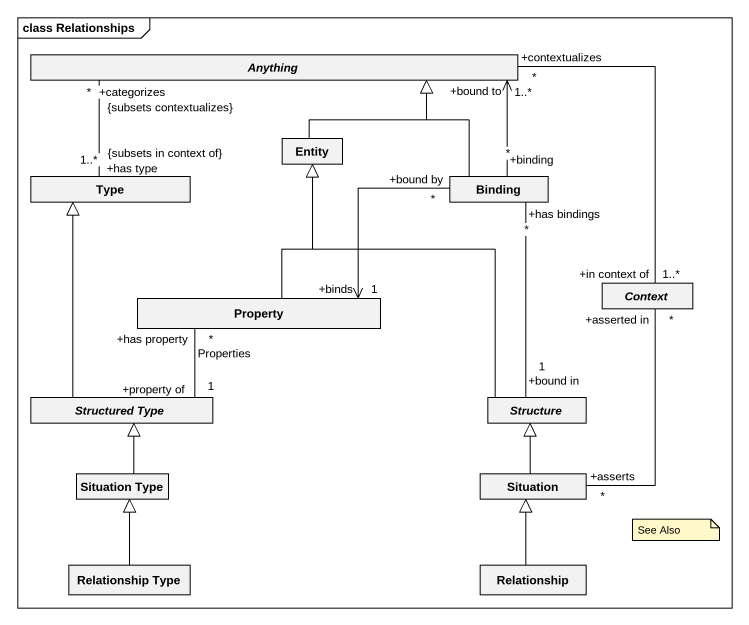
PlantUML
@startuml
mainframe class Relationships
hide circle
hide empty members
abstract class Anything
class Type
class "Entity" as Entity_
class Binding
class Property
abstract class Context
abstract class "Structured Type" as Structured_Type
abstract class Structure
class "Situation Type" as Situation_Type
class Situation
class "Relationship Type" as Relationship_Type
class Relationship
Type "+has type\n1..*\n{subsets in context of}" -up- "+categorizes\n{subsets contextualizes}\n*" Anything
Entity_ -up-|> Anything
Binding "+binding\n*" -left-> "+bound to\n1..*" Anything
Binding -left-|> Anything
Property -up-|> Entity_
Property "+binds\n1" <-right- "*\n+bound by" Binding
Context "+in context of\n1..*" -up- "+contextualizes\n*" Anything
Context "+asserted in\n*" -- "+asserts\n*" Situation
Structured_Type -up-|> Type
Structured_Type "+property of\n1" -up- "+has property\n*" Property : Properties
Structure -up-|> Entity_
Structure "+bound in\n1" -up- "+has bindings\n*" Binding
Situation_Type -up-|> Structured_Type
Situation -up-|> Structure
Relationship_Type -up-|> Situation_Type
Relationship -up-|> Situation
note as N1
  See Also
end note
@enduml
